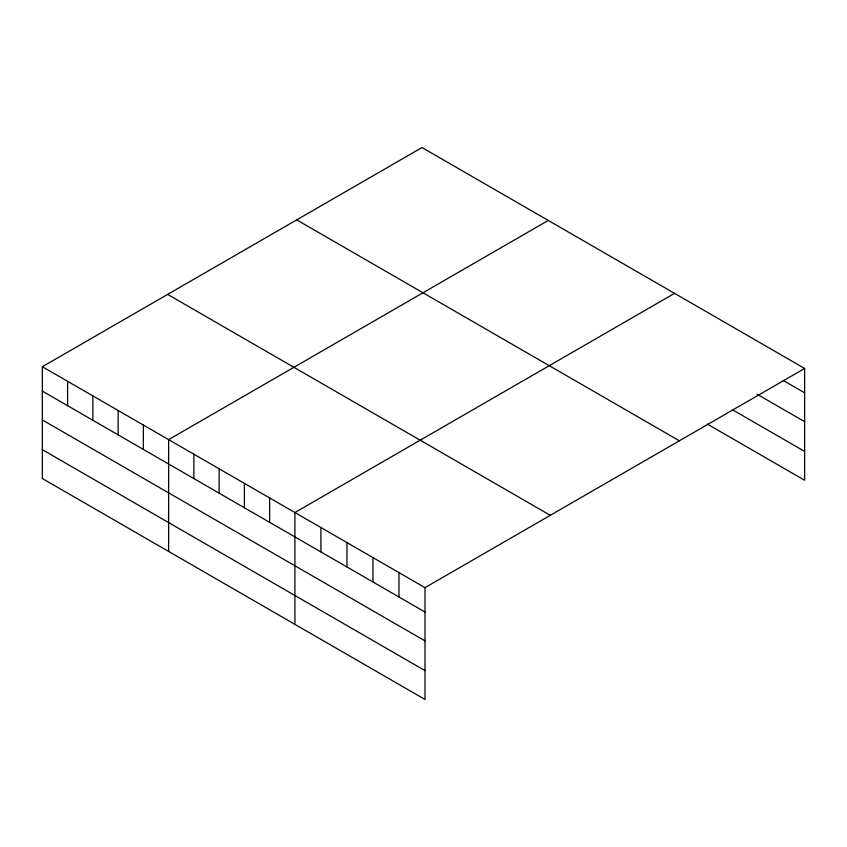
<?xml version="1.0" encoding="UTF-8"?>
<svg xmlns="http://www.w3.org/2000/svg" width="847" height="847" viewBox="0 0 847 847"><rect width="100%" height="100%" fill="white"/><g stroke="black" fill="none" stroke-linecap="round" stroke-linejoin="round"><path stroke-width="1.27" d="M42.35 366.73L425.003 587.649L425.003 699.453L42.35 478.534L42.35 366.73L421.997 147.547L804.65 368.466L804.65 480.27L707.361 424.093M548.274 220.442L168.627 439.635L168.627 551.439M674.551 293.348L294.904 512.541L294.904 624.345M425.003 587.649L804.65 368.466M783.157 380.43L804.65 392.839M757.133 394.257L804.65 421.69M732.242 409.62L804.65 451.419M296.715 219.871L679.368 440.8M167.632 294.396L550.285 515.325M42.35 391.102L425.003 612.032M42.35 419.953L425.003 640.883M42.35 449.683L425.003 670.602M398.979 572.636L398.979 597.008M372.966 557.612L372.966 581.984M346.942 542.588L346.942 566.961M320.918 527.565L320.918 551.937M269.642 497.962L269.642 522.334M244.391 483.383L244.391 507.755M219.14 468.793L219.14 493.176M193.878 454.214L193.878 478.587M143.365 425.056L143.365 449.429M118.114 410.477L118.114 434.85M92.863 395.888L92.863 420.271M67.601 381.309L67.601 405.692"/></g></svg>
